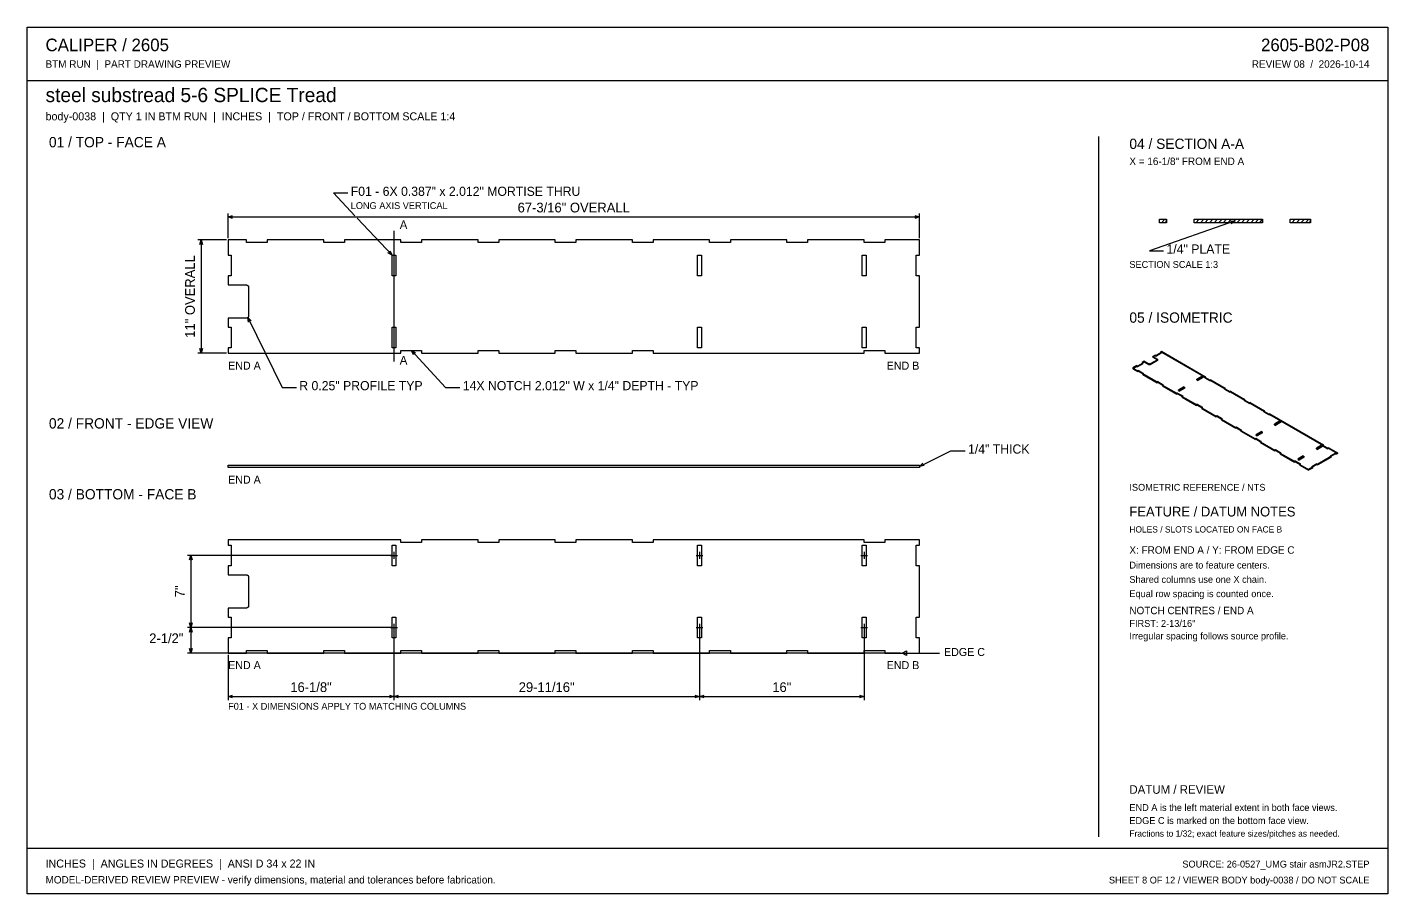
# Model space of a CAD drawing. Header units: inches. Extents: x 2 to 134, y 2 to 86.
import ezdxf
from ezdxf.enums import TextEntityAlignment as Align

# ---------------------------------------------------------------- set-up
doc = ezdxf.new("R2010")
doc.units = ezdxf.units.IN
doc.header["$MEASUREMENT"] = 0

msp = doc.modelspace()

# ---------------------------------------------------------------- linework, layer by layer
at = {"layer": 'ANNOTATION'}
for p, q in [((33.74, 67.79), (31.67, 70)), ((31.67, 70), (33.06, 70)), ((21.41, 65.61), (21.41, 68)), ((21.41, 67.67), (21.85, 67.81)), ((21.41, 67.67), (88.59, 67.67)), ((21.85, 67.53), (21.41, 67.67)), ((37.34, 63.95), (33.97, 67.55)), ((88.15, 67.81), (88.59, 67.67)), ((88.59, 67.67), (88.15, 67.53)), ((88.59, 65.61), (88.59, 68)), ((37.53, 66.33), (37.53, 53.61)), ((119.28, 67.28), (110.94, 64.39)), ((118.81, 67.26), (119.28, 67.28)), ((119.28, 67.28), (118.9, 67)), ((21.24, 65.44), (18.46, 65.44)), ((18.66, 65), (18.8, 65.44)), ((18.8, 65.44), (18.8, 54.44)), ((18.8, 65.44), (18.93, 65)), ((37.34, 63.95), (36.93, 64.18)), ((37.14, 64.37), (37.34, 63.95)), ((110.94, 64.39), (112.33, 64.39)), ((23.33, 57.89), (26.67, 51.11)), ((23.4, 57.43), (23.33, 57.89)), ((23.33, 57.89), (23.65, 57.56)), ((21.24, 54.44), (18.46, 54.44)), ((18.8, 54.44), (18.66, 54.89)), ((18.93, 54.89), (18.8, 54.44)), ((39.22, 54.69), (42.55, 51.11)), ((39.42, 54.27), (39.22, 54.69)), ((39.22, 54.69), (39.62, 54.46)), ((26.67, 51.11), (28.06, 51.11)), ((42.55, 51.11), (43.94, 51.11)), ((88.59, 43.43), (91.65, 44.94)), ((88.59, 43.43), (88.93, 43.75)), ((91.65, 44.94), (93.04, 44.94)), ((89.05, 43.5), (88.59, 43.43)), ((37.36, 34.78), (17.46, 34.78)), ((17.66, 34.33), (17.8, 34.78)), ((17.8, 34.78), (17.8, 27.78)), ((17.8, 34.78), (17.93, 34.33)), ((37.2, 34.78), (37.86, 34.78)), ((37.53, 35.11), (37.53, 34.44)), ((66.89, 34.78), (67.55, 34.78)), ((67.22, 35.11), (67.22, 34.44)), ((82.89, 34.78), (83.55, 34.78)), ((83.22, 35.11), (83.22, 34.44)), ((37.36, 27.78), (17.46, 27.78)), ((37.36, 27.78), (17.46, 27.78)), ((17.8, 27.78), (17.66, 28.22)), ((17.66, 27.33), (17.8, 27.78)), ((17.93, 28.22), (17.8, 27.78)), ((17.8, 27.78), (17.8, 25.28)), ((17.8, 27.78), (17.93, 27.33)), ((37.2, 27.78), (37.86, 27.78)), ((37.53, 28.11), (37.53, 27.44)), ((66.89, 27.78), (67.55, 27.78)), ((67.22, 28.11), (67.22, 27.44)), ((82.89, 27.78), (83.55, 27.78)), ((83.22, 28.11), (83.22, 27.44)), ((37.53, 27.61), (37.53, 20.72)), ((37.53, 27.61), (37.53, 20.72)), ((67.22, 27.61), (67.22, 20.72)), ((67.22, 27.61), (67.22, 20.72)), ((83.22, 27.61), (83.22, 20.72)), ((86.74, 25.28), (17.46, 25.28)), ((17.8, 25.28), (17.66, 25.72)), ((17.93, 25.72), (17.8, 25.28)), ((86.91, 25.28), (87.35, 25.5)), ((86.91, 25.28), (90.54, 25.28)), ((87.35, 25.06), (86.91, 25.28)), ((87.35, 25.5), (87.35, 25.06)), ((21.41, 25.11), (21.41, 20.72)), ((21.41, 21.06), (21.85, 21.19)), ((37.09, 21.19), (37.53, 21.06)), ((37.53, 21.06), (37.98, 21.19)), ((66.77, 21.19), (67.22, 21.06)), ((67.22, 21.06), (67.66, 21.19)), ((82.77, 21.19), (83.22, 21.06)), ((21.41, 21.06), (37.53, 21.06)), ((21.85, 20.92), (21.41, 21.06)), ((37.53, 21.06), (37.09, 20.92)), ((37.53, 21.06), (67.22, 21.06)), ((37.98, 20.92), (37.53, 21.06)), ((67.22, 21.06), (66.77, 20.92)), ((67.22, 21.06), (83.22, 21.06)), ((67.66, 20.92), (67.22, 21.06)), ((83.22, 21.06), (82.77, 20.92))]:
    msp.add_line(p, q, dxfattribs=at)
at = {"layer": 'OUTLINE'}
for p, q in [((1.89, 86.11), (134.11, 86.11)), ((1.89, 1.89), (1.89, 86.11)), ((134.11, 86.11), (134.11, 1.89)), ((1.89, 80.94), (134.11, 80.94)), ((106, 75.5), (106, 7.44)), ((111.94, 67.44), (112.6, 67.44)), ((111.94, 67.11), (111.94, 67.44)), ((112.11, 67.11), (112.44, 67.44)), ((112.56, 67.11), (112.6, 67.44)), ((112.6, 67.44), (112.6, 67.11)), ((115.29, 67.44), (121.94, 67.44)), ((115.29, 67.11), (115.29, 67.44)), ((115.45, 67.11), (115.79, 67.44)), ((115.9, 67.11), (116.23, 67.44)), ((116.34, 67.11), (116.67, 67.44)), ((116.79, 67.11), (117.12, 67.44)), ((117.23, 67.11), (117.56, 67.44)), ((117.67, 67.11), (118.01, 67.44)), ((118.12, 67.11), (118.45, 67.44)), ((118.56, 67.11), (118.9, 67.44)), ((119.01, 67.11), (119.34, 67.44)), ((119.45, 67.11), (119.79, 67.44)), ((119.9, 67.11), (120.23, 67.44)), ((120.34, 67.11), (120.67, 67.44)), ((120.79, 67.11), (121.12, 67.44)), ((121.23, 67.11), (121.56, 67.44)), ((121.67, 67.11), (121.94, 67.44)), ((121.94, 67.44), (121.94, 67.11)), ((124.62, 67.44), (126.61, 67.44)), ((124.62, 67.11), (124.62, 67.44)), ((124.79, 67.11), (125.12, 67.44)), ((125.23, 67.11), (125.56, 67.44)), ((125.67, 67.11), (126.01, 67.44)), ((126.12, 67.11), (126.45, 67.44)), ((126.56, 67.11), (126.61, 67.44)), ((126.61, 67.44), (126.61, 67.11)), ((112.6, 67.11), (111.94, 67.11)), ((121.94, 67.11), (115.29, 67.11)), ((126.61, 67.11), (124.62, 67.11)), ((23.21, 65.44), (21.41, 65.44)), ((21.41, 65.44), (21.41, 63.95)), ((23.21, 65.19), (23.21, 65.44)), ((25.22, 65.19), (23.21, 65.19)), ((30.71, 65.44), (25.22, 65.44)), ((25.22, 65.44), (25.22, 65.19)), ((30.71, 65.19), (30.71, 65.44)), ((32.72, 65.19), (30.71, 65.19)), ((38.21, 65.44), (32.72, 65.44)), ((32.72, 65.44), (32.72, 65.19)), ((38.21, 65.19), (38.21, 65.44)), ((40.22, 65.19), (38.21, 65.19)), ((45.71, 65.44), (40.22, 65.44)), ((40.22, 65.44), (40.22, 65.19)), ((45.71, 65.19), (45.71, 65.44)), ((47.72, 65.19), (45.71, 65.19)), ((53.21, 65.44), (47.72, 65.44)), ((47.72, 65.44), (47.72, 65.19)), ((53.21, 65.19), (53.21, 65.44)), ((55.22, 65.19), (53.21, 65.19)), ((60.71, 65.44), (55.22, 65.44)), ((55.22, 65.44), (55.22, 65.19)), ((60.71, 65.19), (60.71, 65.44)), ((62.72, 65.19), (60.71, 65.19)), ((68.21, 65.44), (62.72, 65.44)), ((62.72, 65.44), (62.72, 65.19)), ((68.21, 65.19), (68.21, 65.44)), ((70.22, 65.19), (68.21, 65.19)), ((75.71, 65.44), (70.22, 65.44)), ((70.22, 65.44), (70.22, 65.19)), ((75.71, 65.19), (75.71, 65.44)), ((77.72, 65.19), (75.71, 65.19)), ((83.21, 65.44), (77.72, 65.44)), ((77.72, 65.44), (77.72, 65.19)), ((83.21, 65.19), (83.21, 65.44)), ((85.22, 65.19), (83.21, 65.19)), ((88.59, 65.44), (85.22, 65.44)), ((85.22, 65.44), (85.22, 65.19)), ((88.59, 63.95), (88.59, 65.44)), ((21.41, 63.95), (21.72, 63.95)), ((21.72, 63.95), (21.72, 61.94)), ((37.34, 61.94), (37.34, 63.95)), ((37.34, 63.95), (37.72, 63.95)), ((37.72, 63.95), (37.72, 61.94)), ((67.03, 61.94), (67.03, 63.95)), ((67.03, 63.95), (67.41, 63.95)), ((67.41, 63.95), (67.41, 61.94)), ((83.03, 61.94), (83.03, 63.95)), ((83.03, 63.95), (83.41, 63.95)), ((83.41, 63.95), (83.41, 61.94)), ((88.28, 61.94), (88.28, 63.95)), ((88.28, 63.95), (88.59, 63.95)), ((21.72, 61.94), (21.41, 61.94)), ((21.41, 61.94), (21.41, 61.07)), ((21.41, 61.07), (23.16, 61.07)), ((23.16, 61.07), (23.16, 61.07)), ((23.16, 61.07), (23.17, 61.07)), ((23.17, 61.07), (23.17, 61.07)), ((23.17, 61.07), (23.18, 61.07)), ((23.18, 61.07), (23.19, 61.07)), ((23.19, 61.07), (23.19, 61.07)), ((23.19, 61.07), (23.2, 61.07)), ((23.2, 61.07), (23.21, 61.06)), ((23.21, 61.06), (23.21, 61.06)), ((23.21, 61.06), (23.22, 61.06)), ((23.22, 61.06), (23.22, 61.06)), ((23.22, 61.06), (23.23, 61.06)), ((23.23, 61.06), (23.23, 61.06)), ((23.23, 61.06), (23.24, 61.05)), ((23.24, 61.05), (23.25, 61.05)), ((23.25, 61.05), (23.25, 61.05)), ((23.25, 61.05), (23.26, 61.05)), ((23.26, 61.05), (23.26, 61.05)), ((23.26, 61.05), (23.27, 61.04)), ((23.27, 61.04), (23.27, 61.04)), ((23.27, 61.04), (23.28, 61.04)), ((23.28, 61.04), (23.28, 61.03)), ((23.28, 61.03), (23.29, 61.03)), ((23.29, 61.03), (23.3, 61.03)), ((23.3, 61.03), (23.3, 61.02)), ((23.3, 61.02), (23.31, 61.02)), ((23.31, 61.02), (23.31, 61.02)), ((23.31, 61.02), (23.31, 61.01)), ((23.31, 61.01), (23.32, 61.01)), ((23.32, 61.01), (23.32, 61)), ((23.32, 61), (23.33, 61)), ((23.33, 61), (23.33, 61)), ((23.33, 61), (23.34, 60.99)), ((23.34, 60.99), (23.34, 60.99)), ((23.34, 60.99), (23.35, 60.98)), ((23.35, 60.98), (23.35, 60.98)), ((23.35, 60.98), (23.35, 60.97)), ((23.35, 60.97), (23.36, 60.97)), ((23.36, 60.97), (23.36, 60.96)), ((23.36, 60.96), (23.36, 60.96)), ((23.36, 60.96), (23.37, 60.95)), ((23.37, 60.95), (23.37, 60.95)), ((23.37, 60.95), (23.37, 60.94)), ((23.37, 60.94), (23.38, 60.94)), ((23.38, 60.94), (23.38, 60.93)), ((23.38, 60.93), (23.38, 60.93)), ((23.38, 60.93), (23.38, 60.92)), ((23.38, 60.92), (23.39, 60.92)), ((23.39, 60.92), (23.39, 60.91)), ((23.39, 60.91), (23.39, 60.9)), ((23.39, 60.9), (23.39, 60.9)), ((23.39, 60.9), (23.4, 60.89)), ((23.4, 60.89), (23.4, 60.89)), ((23.4, 60.89), (23.4, 60.88)), ((23.4, 60.88), (23.4, 60.87)), ((23.4, 60.87), (23.4, 60.87)), ((23.4, 60.87), (23.4, 60.86)), ((23.4, 60.86), (23.4, 60.86)), ((23.4, 60.86), (23.4, 60.85)), ((23.4, 60.85), (23.41, 60.84)), ((23.41, 60.84), (23.41, 60.84)), ((23.41, 60.84), (23.41, 60.83)), ((23.41, 60.83), (23.41, 60.83)), ((23.41, 60.83), (23.41, 60.82)), ((37.72, 61.94), (37.34, 61.94)), ((67.41, 61.94), (67.03, 61.94)), ((83.41, 61.94), (83.03, 61.94)), ((88.59, 61.94), (88.28, 61.94)), ((88.59, 56.95), (88.59, 61.94)), ((23.41, 60.82), (23.41, 58.07)), ((23.16, 57.82), (21.41, 57.82)), ((21.41, 57.82), (21.41, 56.95)), ((21.41, 56.95), (21.72, 56.95)), ((21.72, 56.95), (21.72, 54.94)), ((23.17, 57.82), (23.16, 57.82)), ((23.16, 57.82), (23.16, 57.82)), ((23.18, 57.82), (23.17, 57.82)), ((23.17, 57.82), (23.17, 57.82)), ((23.19, 57.82), (23.18, 57.82)), ((23.2, 57.82), (23.19, 57.82)), ((23.19, 57.82), (23.19, 57.82)), ((23.21, 57.82), (23.2, 57.82)), ((23.22, 57.83), (23.21, 57.83)), ((23.21, 57.83), (23.21, 57.82)), ((23.23, 57.83), (23.22, 57.83)), ((23.22, 57.83), (23.22, 57.83)), ((23.24, 57.83), (23.23, 57.83)), ((23.23, 57.83), (23.23, 57.83)), ((23.25, 57.84), (23.24, 57.83)), ((23.26, 57.84), (23.25, 57.84)), ((23.25, 57.84), (23.25, 57.84)), ((23.27, 57.85), (23.26, 57.84)), ((23.26, 57.84), (23.26, 57.84)), ((23.28, 57.85), (23.27, 57.85)), ((23.27, 57.85), (23.27, 57.85)), ((23.29, 57.86), (23.28, 57.86)), ((23.28, 57.86), (23.28, 57.85)), ((23.3, 57.86), (23.29, 57.86)), ((23.31, 57.87), (23.3, 57.87)), ((23.3, 57.87), (23.3, 57.86)), ((23.32, 57.88), (23.31, 57.88)), ((23.31, 57.88), (23.31, 57.87)), ((23.31, 57.87), (23.31, 57.87)), ((23.33, 57.89), (23.32, 57.88)), ((23.32, 57.88), (23.32, 57.88)), ((23.34, 57.9), (23.33, 57.89)), ((23.33, 57.89), (23.33, 57.89)), ((23.35, 57.91), (23.34, 57.9)), ((23.34, 57.9), (23.34, 57.9)), ((23.36, 57.92), (23.35, 57.92)), ((23.35, 57.92), (23.35, 57.91)), ((23.35, 57.91), (23.35, 57.91)), ((23.37, 57.94), (23.36, 57.93)), ((23.36, 57.93), (23.36, 57.93)), ((23.36, 57.93), (23.36, 57.92)), ((23.38, 57.95), (23.37, 57.95)), ((23.37, 57.95), (23.37, 57.94)), ((23.37, 57.94), (23.37, 57.94)), ((23.39, 57.97), (23.38, 57.97)), ((23.38, 57.97), (23.38, 57.96)), ((23.38, 57.96), (23.38, 57.96)), ((23.38, 57.96), (23.38, 57.95)), ((23.4, 58), (23.39, 57.99)), ((23.39, 57.99), (23.39, 57.99)), ((23.39, 57.99), (23.39, 57.98)), ((23.39, 57.98), (23.39, 57.97)), ((23.41, 58.04), (23.4, 58.04)), ((23.4, 58.04), (23.4, 58.03)), ((23.4, 58.03), (23.4, 58.03)), ((23.4, 58.03), (23.4, 58.02)), ((23.4, 58.02), (23.4, 58.01)), ((23.4, 58.01), (23.4, 58.01)), ((23.4, 58.01), (23.4, 58)), ((23.4, 58), (23.4, 58)), ((23.41, 58.07), (23.41, 58.06)), ((23.41, 58.06), (23.41, 58.06)), ((23.41, 58.06), (23.41, 58.05)), ((23.41, 58.05), (23.41, 58.04)), ((37.34, 54.94), (37.34, 56.95)), ((37.34, 56.95), (37.72, 56.95)), ((37.72, 56.95), (37.72, 54.94)), ((67.03, 54.94), (67.03, 56.95)), ((67.03, 56.95), (67.41, 56.95)), ((67.41, 56.95), (67.41, 54.94)), ((83.03, 54.94), (83.03, 56.95)), ((83.03, 56.95), (83.41, 56.95)), ((83.41, 56.95), (83.41, 54.94)), ((88.28, 54.94), (88.28, 56.95)), ((88.28, 56.95), (88.59, 56.95)), ((21.72, 54.94), (21.41, 54.94)), ((21.41, 54.94), (21.41, 54.44)), ((21.41, 54.44), (38.21, 54.44)), ((37.72, 54.94), (37.34, 54.94)), ((38.21, 54.44), (38.21, 54.69)), ((38.21, 54.69), (40.22, 54.69)), ((40.22, 54.69), (40.22, 54.44)), ((40.22, 54.44), (45.71, 54.44)), ((45.71, 54.44), (45.71, 54.69)), ((45.71, 54.69), (47.72, 54.69)), ((47.72, 54.69), (47.72, 54.44)), ((47.72, 54.44), (53.21, 54.44)), ((53.21, 54.44), (53.21, 54.69)), ((53.21, 54.69), (55.22, 54.69)), ((55.22, 54.69), (55.22, 54.44)), ((55.22, 54.44), (60.71, 54.44)), ((60.71, 54.44), (60.71, 54.69)), ((60.71, 54.69), (62.72, 54.69)), ((62.72, 54.69), (62.72, 54.44)), ((62.72, 54.44), (83.21, 54.44)), ((67.41, 54.94), (67.03, 54.94)), ((83.41, 54.94), (83.03, 54.94)), ((83.21, 54.44), (83.21, 54.69)), ((83.21, 54.69), (85.22, 54.69)), ((85.22, 54.69), (85.22, 54.44)), ((85.22, 54.44), (88.59, 54.44)), ((88.59, 54.94), (88.28, 54.94)), ((88.59, 54.44), (88.59, 54.94)), ((111.49, 54.24), (111.27, 54.12)), ((111.49, 54.24), (111.58, 54.2)), ((111.49, 54.24), (111.49, 54.17)), ((112.09, 54.49), (111.58, 54.2)), ((112.09, 54.42), (111.58, 54.12)), ((112.13, 54.61), (112.01, 54.54)), ((112.13, 54.54), (112.01, 54.47)), ((112.01, 54.54), (112.01, 54.47)), ((112.01, 54.54), (112.09, 54.49)), ((112.01, 54.47), (112.09, 54.42)), ((112.09, 54.42), (112.09, 54.49)), ((112.13, 54.61), (112.13, 54.54)), ((112.13, 54.61), (116.41, 52.14)), ((112.13, 54.54), (116.41, 52.07)), ((109.71, 53.22), (109.33, 53)), ((109.71, 53.14), (109.33, 52.92)), ((109.33, 53), (109.33, 52.92)), ((109.33, 53), (109.79, 52.73)), ((109.33, 52.92), (109.79, 52.66)), ((109.71, 53.22), (109.79, 53.17)), ((109.71, 53.22), (109.71, 53.14)), ((109.71, 53.14), (109.79, 53.1)), ((110.31, 53.46), (109.79, 53.17)), ((110.31, 53.39), (109.79, 53.1)), ((109.79, 53.1), (109.79, 53.17)), ((110.45, 53.64), (110.23, 53.51)), ((110.45, 53.57), (110.23, 53.44)), ((110.23, 53.51), (110.23, 53.44)), ((110.23, 53.51), (110.31, 53.46)), ((110.23, 53.44), (110.31, 53.39)), ((110.31, 53.39), (110.31, 53.46)), ((110.45, 53.57), (110.45, 53.64)), ((110.89, 53.38), (110.45, 53.64)), ((110.89, 53.31), (110.45, 53.57)), ((110.9, 53.38), (110.89, 53.38)), ((110.89, 53.38), (110.89, 53.38)), ((110.89, 53.38), (110.89, 53.38)), ((110.89, 53.31), (110.89, 53.38)), ((110.9, 53.31), (110.89, 53.31)), ((110.89, 53.31), (110.89, 53.31)), ((110.89, 53.31), (110.89, 53.31)), ((110.91, 53.38), (110.9, 53.38)), ((110.9, 53.38), (110.9, 53.38)), ((110.9, 53.38), (110.9, 53.38)), ((110.9, 53.38), (110.9, 53.38)), ((110.9, 53.38), (110.9, 53.38)), ((110.9, 53.3), (110.9, 53.31)), ((110.91, 53.3), (110.9, 53.3)), ((110.9, 53.3), (110.9, 53.3)), ((110.9, 53.3), (110.9, 53.3)), ((110.9, 53.3), (110.9, 53.3)), ((110.91, 53.37), (110.91, 53.38)), ((110.92, 53.37), (110.91, 53.37)), ((110.91, 53.37), (110.91, 53.37)), ((110.91, 53.37), (110.91, 53.37)), ((110.91, 53.37), (110.91, 53.37)), ((110.91, 53.37), (110.91, 53.37)), ((110.92, 53.3), (110.91, 53.3)), ((110.91, 53.3), (110.91, 53.3)), ((110.91, 53.3), (110.91, 53.3)), ((110.91, 53.3), (110.91, 53.3)), ((110.91, 53.3), (110.91, 53.3)), ((110.91, 53.3), (110.91, 53.3)), ((110.93, 53.37), (110.92, 53.37)), ((110.92, 53.37), (110.92, 53.37)), ((110.92, 53.37), (110.92, 53.37)), ((110.92, 53.37), (110.92, 53.37)), ((110.92, 53.37), (110.92, 53.37)), ((110.93, 53.3), (110.92, 53.3)), ((110.92, 53.3), (110.92, 53.3)), ((110.92, 53.3), (110.92, 53.3)), ((110.92, 53.3), (110.92, 53.3)), ((110.92, 53.3), (110.92, 53.3)), ((110.94, 53.37), (110.93, 53.37)), ((110.93, 53.37), (110.93, 53.37)), ((110.93, 53.37), (110.93, 53.37)), ((110.93, 53.37), (110.93, 53.37)), ((110.93, 53.29), (110.93, 53.3)), ((110.93, 53.3), (110.93, 53.3)), ((110.94, 53.29), (110.93, 53.29)), ((110.93, 53.29), (110.93, 53.29)), ((110.95, 53.37), (110.94, 53.37)), ((110.94, 53.37), (110.94, 53.37)), ((110.94, 53.37), (110.94, 53.37)), ((110.94, 53.37), (110.94, 53.37)), ((110.94, 53.37), (110.94, 53.37)), ((110.95, 53.29), (110.94, 53.29)), ((110.94, 53.29), (110.94, 53.29)), ((110.94, 53.29), (110.94, 53.29)), ((110.94, 53.29), (110.94, 53.29)), ((110.94, 53.29), (110.94, 53.29)), ((110.96, 53.37), (110.95, 53.37)), ((110.95, 53.37), (110.95, 53.37)), ((110.95, 53.37), (110.95, 53.37)), ((110.95, 53.37), (110.95, 53.37)), ((110.95, 53.37), (110.95, 53.37)), ((110.96, 53.29), (110.95, 53.29)), ((110.95, 53.29), (110.95, 53.29)), ((110.95, 53.29), (110.95, 53.29)), ((110.95, 53.29), (110.95, 53.29)), ((110.95, 53.29), (110.95, 53.29)), ((110.97, 53.37), (110.96, 53.37)), ((110.96, 53.37), (110.96, 53.37)), ((110.96, 53.37), (110.96, 53.37)), ((110.96, 53.37), (110.96, 53.37)), ((110.97, 53.29), (110.96, 53.29)), ((110.96, 53.29), (110.96, 53.29)), ((110.96, 53.29), (110.96, 53.29)), ((110.96, 53.29), (110.96, 53.29)), ((110.98, 53.37), (110.97, 53.37)), ((110.97, 53.37), (110.97, 53.37)), ((110.97, 53.37), (110.97, 53.37)), ((110.97, 53.37), (110.97, 53.37)), ((110.97, 53.37), (110.97, 53.37)), ((110.98, 53.29), (110.97, 53.29)), ((110.97, 53.29), (110.97, 53.29)), ((110.97, 53.29), (110.97, 53.29)), ((110.97, 53.29), (110.97, 53.29)), ((110.97, 53.29), (110.97, 53.29)), ((110.99, 53.37), (110.98, 53.37)), ((110.98, 53.37), (110.98, 53.37)), ((110.98, 53.37), (110.98, 53.37)), ((110.98, 53.37), (110.98, 53.37)), ((110.99, 53.3), (110.98, 53.3)), ((110.98, 53.3), (110.98, 53.3)), ((110.98, 53.3), (110.98, 53.29)), ((110.98, 53.29), (110.98, 53.29)), ((111, 53.37), (110.99, 53.37)), ((110.99, 53.37), (110.99, 53.37)), ((110.99, 53.37), (110.99, 53.37)), ((110.99, 53.37), (110.99, 53.37)), ((110.99, 53.37), (110.99, 53.37)), ((111, 53.3), (110.99, 53.3)), ((110.99, 53.3), (110.99, 53.3)), ((110.99, 53.3), (110.99, 53.3)), ((110.99, 53.3), (110.99, 53.3)), ((110.99, 53.3), (110.99, 53.3)), ((111.01, 53.38), (111, 53.38)), ((111, 53.38), (111, 53.37)), ((111, 53.37), (111, 53.37)), ((111, 53.37), (111, 53.37)), ((111, 53.37), (111, 53.37)), ((111, 53.37), (111, 53.37)), ((111.01, 53.3), (111, 53.3)), ((111, 53.3), (111, 53.3)), ((111, 53.3), (111, 53.3)), ((111, 53.3), (111, 53.3)), ((111, 53.3), (111, 53.3)), ((111, 53.3), (111, 53.3)), ((111.02, 53.38), (111.01, 53.38)), ((111.01, 53.38), (111.01, 53.38)), ((111.01, 53.38), (111.01, 53.38)), ((111.01, 53.38), (111.01, 53.38)), ((111.01, 53.38), (111.01, 53.38)), ((111.02, 53.31), (111.01, 53.31)), ((111.01, 53.31), (111.01, 53.3)), ((111.01, 53.3), (111.01, 53.3)), ((111.01, 53.3), (111.01, 53.3)), ((111.01, 53.3), (111.01, 53.3)), ((111.72, 53.79), (111.02, 53.38)), ((111.72, 53.71), (111.02, 53.31)), ((111.02, 53.31), (111.02, 53.38)), ((111.02, 53.38), (111.02, 53.38)), ((111.02, 53.38), (111.02, 53.38)), ((111.02, 53.31), (111.02, 53.31)), ((111.02, 53.31), (111.02, 53.31)), ((111.49, 54.17), (111.27, 54.04)), ((111.27, 54.04), (111.27, 54.12)), ((111.27, 54.12), (111.72, 53.86)), ((111.27, 54.04), (111.72, 53.79)), ((111.49, 54.17), (111.58, 54.12)), ((111.58, 54.12), (111.58, 54.2)), ((111.72, 53.79), (111.72, 53.86)), ((111.72, 53.86), (111.72, 53.86)), ((111.72, 53.86), (111.72, 53.86)), ((111.72, 53.86), (111.72, 53.86)), ((111.72, 53.86), (111.72, 53.86)), ((111.72, 53.86), (111.73, 53.85)), ((111.72, 53.79), (111.72, 53.78)), ((111.72, 53.71), (111.72, 53.79)), ((111.73, 53.79), (111.72, 53.79)), ((111.72, 53.79), (111.72, 53.79)), ((111.72, 53.79), (111.72, 53.79)), ((111.72, 53.79), (111.72, 53.79)), ((111.72, 53.79), (111.72, 53.79)), ((111.72, 53.78), (111.72, 53.78)), ((111.72, 53.78), (111.72, 53.78)), ((111.72, 53.78), (111.72, 53.78)), ((111.72, 53.78), (111.73, 53.78)), ((111.73, 53.72), (111.72, 53.72)), ((111.72, 53.72), (111.72, 53.71)), ((111.72, 53.71), (111.72, 53.71)), ((111.72, 53.71), (111.72, 53.71)), ((111.72, 53.71), (111.72, 53.71)), ((111.73, 53.85), (111.73, 53.85)), ((111.73, 53.85), (111.73, 53.85)), ((111.73, 53.85), (111.73, 53.85)), ((111.73, 53.85), (111.73, 53.85)), ((111.73, 53.85), (111.73, 53.85)), ((111.73, 53.85), (111.73, 53.85)), ((111.73, 53.85), (111.73, 53.85)), ((111.73, 53.85), (111.73, 53.85)), ((111.73, 53.85), (111.74, 53.84)), ((111.74, 53.8), (111.73, 53.8)), ((111.73, 53.8), (111.73, 53.8)), ((111.73, 53.8), (111.73, 53.8)), ((111.73, 53.8), (111.73, 53.8)), ((111.73, 53.8), (111.73, 53.79)), ((111.73, 53.79), (111.73, 53.79)), ((111.73, 53.79), (111.73, 53.79)), ((111.73, 53.79), (111.73, 53.79)), ((111.73, 53.79), (111.73, 53.79)), ((111.73, 53.78), (111.73, 53.78)), ((111.73, 53.78), (111.73, 53.78)), ((111.73, 53.78), (111.73, 53.78)), ((111.73, 53.78), (111.73, 53.78)), ((111.73, 53.78), (111.73, 53.78)), ((111.73, 53.78), (111.73, 53.77)), ((111.73, 53.77), (111.73, 53.77)), ((111.73, 53.77), (111.73, 53.77)), ((111.73, 53.77), (111.74, 53.77)), ((111.74, 53.73), (111.73, 53.73)), ((111.73, 53.73), (111.73, 53.72)), ((111.73, 53.72), (111.73, 53.72)), ((111.73, 53.72), (111.73, 53.72)), ((111.73, 53.72), (111.73, 53.72)), ((111.73, 53.72), (111.73, 53.72)), ((111.73, 53.72), (111.73, 53.72)), ((111.73, 53.72), (111.73, 53.72)), ((111.73, 53.72), (111.73, 53.72)), ((111.74, 53.84), (111.74, 53.84)), ((111.74, 53.84), (111.74, 53.84)), ((111.74, 53.84), (111.74, 53.84)), ((111.74, 53.84), (111.74, 53.84)), ((111.74, 53.84), (111.74, 53.84)), ((111.74, 53.84), (111.74, 53.84)), ((111.74, 53.84), (111.74, 53.84)), ((111.74, 53.84), (111.74, 53.83)), ((111.74, 53.83), (111.74, 53.83)), ((111.74, 53.83), (111.74, 53.83)), ((111.74, 53.83), (111.74, 53.83)), ((111.74, 53.83), (111.74, 53.83)), ((111.74, 53.83), (111.74, 53.83)), ((111.74, 53.83), (111.74, 53.83)), ((111.74, 53.83), (111.74, 53.83)), ((111.74, 53.83), (111.74, 53.82)), ((111.74, 53.82), (111.74, 53.82)), ((111.74, 53.82), (111.74, 53.82)), ((111.74, 53.82), (111.74, 53.82)), ((111.74, 53.82), (111.74, 53.82)), ((111.74, 53.82), (111.74, 53.82)), ((111.74, 53.82), (111.74, 53.82)), ((111.74, 53.82), (111.74, 53.82)), ((111.74, 53.82), (111.74, 53.81)), ((111.74, 53.81), (111.74, 53.81)), ((111.74, 53.81), (111.74, 53.81)), ((111.74, 53.81), (111.74, 53.81)), ((111.74, 53.81), (111.74, 53.81)), ((111.74, 53.81), (111.74, 53.81)), ((111.74, 53.81), (111.74, 53.81)), ((111.74, 53.81), (111.74, 53.81)), ((111.74, 53.81), (111.74, 53.8)), ((111.74, 53.8), (111.74, 53.8)), ((111.74, 53.8), (111.74, 53.8)), ((111.74, 53.8), (111.74, 53.8)), ((111.74, 53.8), (111.74, 53.8)), ((111.74, 53.77), (111.74, 53.77)), ((111.74, 53.77), (111.74, 53.77)), ((111.74, 53.77), (111.74, 53.77)), ((111.74, 53.77), (111.74, 53.77)), ((111.74, 53.77), (111.74, 53.77)), ((111.74, 53.77), (111.74, 53.76)), ((111.74, 53.76), (111.74, 53.76)), ((111.74, 53.76), (111.74, 53.76)), ((111.74, 53.76), (111.74, 53.76)), ((111.74, 53.76), (111.74, 53.76)), ((111.74, 53.76), (111.74, 53.76)), ((111.74, 53.76), (111.74, 53.76)), ((111.74, 53.76), (111.74, 53.76)), ((111.74, 53.76), (111.74, 53.75)), ((111.74, 53.75), (111.74, 53.75)), ((111.74, 53.75), (111.74, 53.75)), ((111.74, 53.75), (111.74, 53.75)), ((111.74, 53.75), (111.74, 53.75)), ((111.74, 53.75), (111.74, 53.75)), ((111.74, 53.75), (111.74, 53.75)), ((111.74, 53.75), (111.74, 53.74)), ((111.74, 53.74), (111.74, 53.74)), ((111.74, 53.74), (111.74, 53.74)), ((111.74, 53.74), (111.74, 53.74)), ((111.74, 53.74), (111.74, 53.74)), ((111.74, 53.74), (111.74, 53.74)), ((111.74, 53.74), (111.74, 53.74)), ((111.74, 53.74), (111.74, 53.74)), ((111.74, 53.74), (111.74, 53.73)), ((111.74, 53.73), (111.74, 53.73)), ((111.74, 53.73), (111.74, 53.73)), ((111.74, 53.73), (111.74, 53.73)), ((111.74, 53.73), (111.74, 53.73)), ((111.74, 53.73), (111.74, 53.73)), ((111.74, 53.73), (111.74, 53.73)), ((111.74, 53.73), (111.74, 53.73)), ((109.86, 52.77), (109.79, 52.73)), ((109.79, 52.66), (109.79, 52.73)), ((109.86, 52.69), (109.79, 52.66)), ((109.86, 52.69), (109.86, 52.77)), ((109.86, 52.77), (110.37, 52.47)), ((109.86, 52.69), (110.37, 52.4)), ((110.37, 52.47), (110.3, 52.44)), ((110.3, 52.36), (110.3, 52.44)), ((110.3, 52.44), (111.7, 51.63)), ((110.37, 52.4), (110.3, 52.36)), ((110.3, 52.36), (111.7, 51.56)), ((110.37, 52.4), (110.37, 52.47)), ((111.76, 51.67), (111.7, 51.63)), ((111.7, 51.56), (111.7, 51.63)), ((111.76, 51.59), (111.7, 51.56)), ((111.76, 51.59), (111.76, 51.67)), ((111.76, 51.67), (112.28, 51.37)), ((111.76, 51.59), (112.28, 51.3)), ((116.06, 52.2), (115.55, 51.9)), ((116.06, 52.13), (115.55, 51.83)), ((115.55, 51.9), (115.64, 51.85)), ((115.55, 51.83), (115.55, 51.9)), ((115.55, 51.83), (115.64, 51.77)), ((116.16, 52.14), (115.64, 51.85)), ((116.16, 52.07), (115.64, 51.77)), ((115.64, 51.77), (115.64, 51.85)), ((116.06, 52.2), (116.16, 52.14)), ((116.06, 52.13), (116.06, 52.2)), ((116.06, 52.13), (116.16, 52.07)), ((116.16, 52.07), (116.16, 52.14)), ((116.41, 52.14), (116.34, 52.11)), ((116.34, 52.11), (116.85, 51.81)), ((116.34, 52.03), (116.34, 52.11)), ((116.41, 52.07), (116.34, 52.03)), ((116.34, 52.03), (116.85, 51.74)), ((116.41, 52.07), (116.41, 52.14)), ((116.92, 51.85), (116.85, 51.81)), ((116.85, 51.74), (116.85, 51.81)), ((116.92, 51.77), (116.85, 51.74)), ((116.92, 51.85), (118.31, 51.04)), ((116.92, 51.77), (116.92, 51.85)), ((116.92, 51.77), (118.31, 50.97)), ((112.28, 51.37), (112.21, 51.33)), ((112.21, 51.26), (112.21, 51.33)), ((112.21, 51.33), (113.61, 50.53)), ((112.28, 51.3), (112.21, 51.26)), ((112.21, 51.26), (113.61, 50.45)), ((112.28, 51.3), (112.28, 51.37)), ((113.67, 50.56), (113.61, 50.53)), ((113.61, 50.45), (113.61, 50.53)), ((113.67, 50.49), (113.61, 50.45)), ((113.67, 50.49), (113.67, 50.56)), ((113.67, 50.56), (114.18, 50.27)), ((113.67, 50.49), (114.18, 50.2)), ((114.28, 51.17), (113.77, 50.88)), ((114.28, 51.1), (113.77, 50.8)), ((113.77, 50.8), (113.77, 50.88)), ((113.77, 50.88), (113.86, 50.82)), ((113.77, 50.8), (113.86, 50.75)), ((114.38, 51.11), (113.86, 50.82)), ((114.38, 51.04), (113.86, 50.75)), ((113.86, 50.75), (113.86, 50.82)), ((114.18, 50.27), (114.12, 50.23)), ((114.18, 50.2), (114.18, 50.27)), ((114.28, 51.1), (114.28, 51.17)), ((114.28, 51.17), (114.38, 51.11)), ((114.28, 51.1), (114.38, 51.04)), ((114.38, 51.04), (114.38, 51.11)), ((118.31, 51.04), (118.25, 51.01)), ((118.25, 51.01), (118.76, 50.71)), ((118.25, 50.93), (118.25, 51.01)), ((118.31, 50.97), (118.25, 50.93)), ((118.25, 50.93), (118.76, 50.64)), ((118.31, 50.97), (118.31, 51.04)), ((118.83, 50.75), (118.76, 50.71)), ((118.76, 50.64), (118.76, 50.71)), ((118.83, 50.67), (118.76, 50.64)), ((118.83, 50.67), (118.83, 50.75)), ((118.83, 50.75), (120.22, 49.94)), ((118.83, 50.67), (120.22, 49.87)), ((114.12, 50.16), (114.12, 50.23)), ((114.12, 50.23), (115.52, 49.43)), ((114.18, 50.2), (114.12, 50.16)), ((114.12, 50.16), (115.52, 49.35)), ((115.58, 49.46), (115.52, 49.43)), ((115.52, 49.35), (115.52, 49.43)), ((115.58, 49.39), (115.52, 49.35)), ((115.58, 49.39), (115.58, 49.46)), ((115.58, 49.46), (116.09, 49.17)), ((115.58, 49.39), (116.09, 49.09)), ((116.09, 49.17), (116.03, 49.13)), ((116.03, 49.13), (117.42, 48.32)), ((116.03, 49.06), (116.03, 49.13)), ((116.09, 49.09), (116.03, 49.06)), ((116.03, 49.06), (117.42, 48.25)), ((116.09, 49.09), (116.09, 49.17)), ((120.22, 49.94), (120.16, 49.9)), ((120.16, 49.9), (120.67, 49.61)), ((120.16, 49.83), (120.16, 49.9)), ((120.22, 49.87), (120.16, 49.83)), ((120.16, 49.83), (120.67, 49.53)), ((120.22, 49.87), (120.22, 49.94)), ((120.73, 49.64), (120.67, 49.61)), ((120.67, 49.53), (120.67, 49.61)), ((120.73, 49.57), (120.67, 49.53)), ((120.73, 49.57), (120.73, 49.64)), ((120.73, 49.64), (122.13, 48.84)), ((120.73, 49.57), (122.13, 48.77)), ((117.49, 48.36), (117.42, 48.32)), ((117.42, 48.25), (117.42, 48.32)), ((117.49, 48.29), (117.42, 48.25)), ((117.49, 48.29), (117.49, 48.36)), ((117.49, 48.36), (118, 48.07)), ((117.49, 48.29), (118, 47.99)), ((118, 48.07), (117.94, 48.03)), ((117.94, 48.03), (119.33, 47.22)), ((117.94, 47.96), (117.94, 48.03)), ((118, 47.99), (117.94, 47.96)), ((117.94, 47.96), (119.33, 47.15)), ((118, 47.99), (118, 48.07)), ((122.13, 48.84), (122.07, 48.8)), ((122.07, 48.8), (122.58, 48.51)), ((122.07, 48.73), (122.07, 48.8)), ((122.13, 48.77), (122.07, 48.73)), ((122.07, 48.73), (122.58, 48.43)), ((122.13, 48.77), (122.13, 48.84)), ((122.64, 48.54), (122.58, 48.51)), ((122.58, 48.43), (122.58, 48.51)), ((122.64, 48.47), (122.58, 48.43)), ((122.64, 48.54), (127.85, 45.53)), ((122.64, 48.47), (122.64, 48.54)), ((122.64, 48.47), (127.85, 45.46)), ((123.61, 47.84), (123.1, 47.54)), ((123.61, 47.77), (123.1, 47.47)), ((123.71, 47.78), (123.2, 47.49)), ((123.71, 47.71), (123.2, 47.41)), ((123.61, 47.84), (123.71, 47.78)), ((123.61, 47.77), (123.61, 47.84)), ((123.61, 47.77), (123.71, 47.71)), ((123.71, 47.71), (123.71, 47.78)), ((119.4, 47.26), (119.33, 47.22)), ((119.33, 47.15), (119.33, 47.22)), ((119.4, 47.19), (119.33, 47.15)), ((119.4, 47.19), (119.4, 47.26)), ((119.4, 47.26), (119.91, 46.96)), ((119.4, 47.19), (119.91, 46.89)), ((119.91, 46.96), (119.84, 46.93)), ((119.84, 46.93), (121.24, 46.12)), ((119.84, 46.85), (119.84, 46.93)), ((119.91, 46.89), (119.84, 46.85)), ((119.84, 46.85), (121.24, 46.05)), ((119.91, 46.89), (119.91, 46.96)), ((121.83, 46.81), (121.32, 46.52)), ((121.83, 46.74), (121.32, 46.44)), ((121.32, 46.52), (121.42, 46.46)), ((121.32, 46.44), (121.32, 46.52)), ((121.32, 46.44), (121.42, 46.39)), ((121.93, 46.75), (121.42, 46.46)), ((121.93, 46.68), (121.42, 46.39)), ((121.42, 46.39), (121.42, 46.46)), ((121.83, 46.81), (121.93, 46.75)), ((121.83, 46.74), (121.83, 46.81)), ((121.83, 46.74), (121.93, 46.68)), ((121.93, 46.68), (121.93, 46.75)), ((123.1, 47.47), (123.1, 47.54)), ((123.1, 47.54), (123.2, 47.49)), ((123.1, 47.47), (123.2, 47.41)), ((123.2, 47.41), (123.2, 47.49)), ((121.3, 46.16), (121.24, 46.12)), ((121.24, 46.05), (121.24, 46.12)), ((121.3, 46.09), (121.24, 46.05)), ((121.3, 46.09), (121.3, 46.16)), ((121.3, 46.16), (121.82, 45.86)), ((121.3, 46.09), (121.82, 45.79)), ((121.82, 45.86), (121.75, 45.83)), ((121.75, 45.75), (121.75, 45.83)), ((121.75, 45.83), (123.15, 45.02)), ((121.82, 45.79), (121.75, 45.75)), ((121.75, 45.75), (123.15, 44.95)), ((121.82, 45.79), (121.82, 45.86)), ((123.21, 45.06), (123.15, 45.02)), ((123.15, 44.95), (123.15, 45.02)), ((123.21, 44.98), (123.15, 44.95)), ((123.21, 45.06), (123.72, 44.76)), ((123.21, 44.98), (123.21, 45.06)), ((123.21, 44.98), (123.72, 44.69)), ((127.68, 45.49), (127.17, 45.19)), ((127.68, 45.42), (127.17, 45.12)), ((127.17, 45.12), (127.17, 45.19)), ((127.17, 45.19), (127.27, 45.14)), ((127.17, 45.12), (127.27, 45.06)), ((127.78, 45.43), (127.27, 45.14)), ((127.78, 45.36), (127.27, 45.06)), ((127.27, 45.06), (127.27, 45.14)), ((127.68, 45.42), (127.68, 45.49)), ((127.68, 45.49), (127.78, 45.43)), ((127.68, 45.42), (127.78, 45.36)), ((127.78, 45.36), (127.78, 45.43)), ((127.85, 45.53), (127.79, 45.5)), ((127.79, 45.42), (127.79, 45.5)), ((127.79, 45.5), (128.3, 45.2)), ((127.85, 45.46), (127.79, 45.42)), ((127.79, 45.42), (128.3, 45.13)), ((127.85, 45.46), (127.85, 45.53)), ((128.37, 45.24), (128.3, 45.2)), ((128.3, 45.13), (128.3, 45.2)), ((128.37, 45.17), (128.3, 45.13)), ((128.37, 45.17), (128.37, 45.24)), ((128.37, 45.24), (129.22, 44.74)), ((128.37, 45.17), (129.22, 44.67)), ((123.72, 44.76), (123.66, 44.72)), ((123.66, 44.72), (125.06, 43.92)), ((123.66, 44.65), (123.66, 44.72)), ((123.72, 44.69), (123.66, 44.65)), ((123.66, 44.65), (125.06, 43.85)), ((123.72, 44.69), (123.72, 44.76)), ((125.12, 43.96), (125.06, 43.92)), ((125.06, 43.85), (125.06, 43.92)), ((125.12, 43.88), (125.06, 43.85)), ((125.12, 43.88), (125.12, 43.96)), ((125.12, 43.96), (125.63, 43.66)), ((125.12, 43.88), (125.63, 43.59)), ((125.9, 44.46), (125.39, 44.17)), ((125.9, 44.39), (125.39, 44.09)), ((125.39, 44.17), (125.49, 44.11)), ((125.39, 44.09), (125.39, 44.17)), ((125.39, 44.09), (125.49, 44.04)), ((126, 44.4), (125.49, 44.11)), ((126, 44.33), (125.49, 44.04)), ((125.49, 44.04), (125.49, 44.11)), ((125.63, 43.66), (125.57, 43.62)), ((125.63, 43.59), (125.63, 43.66)), ((125.9, 44.46), (126, 44.4)), ((125.9, 44.39), (125.9, 44.46)), ((125.9, 44.39), (126, 44.33)), ((126, 44.33), (126, 44.4)), ((127.23, 43.69), (126.72, 43.39)), ((127.23, 43.62), (127.23, 43.69)), ((127.23, 43.69), (127.32, 43.64)), ((128.58, 44.38), (127.32, 43.64)), ((128.58, 44.3), (127.32, 43.57)), ((127.32, 43.64), (127.32, 43.57)), ((129.02, 44.72), (128.5, 44.42)), ((129.02, 44.64), (128.5, 44.35)), ((128.5, 44.42), (128.58, 44.38)), ((128.5, 44.35), (128.5, 44.42)), ((128.5, 44.35), (128.58, 44.3)), ((128.58, 44.38), (128.58, 44.3)), ((129.02, 44.72), (129.1, 44.67)), ((129.02, 44.64), (129.02, 44.72)), ((129.02, 44.64), (129.1, 44.6)), ((129.22, 44.74), (129.1, 44.67)), ((129.1, 44.67), (129.1, 44.6)), ((129.22, 44.67), (129.1, 44.6)), ((129.22, 44.74), (129.22, 44.67)), ((21.41, 43.56), (88.59, 43.56)), ((21.41, 43.31), (21.41, 43.56)), ((88.59, 43.31), (21.41, 43.31)), ((88.59, 43.56), (88.59, 43.31)), ((125.57, 43.55), (125.57, 43.62)), ((125.57, 43.62), (126.42, 43.13)), ((125.63, 43.59), (125.57, 43.55)), ((125.57, 43.55), (126.42, 43.06)), ((126.8, 43.35), (126.42, 43.13)), ((126.8, 43.27), (126.42, 43.06)), ((126.42, 43.13), (126.42, 43.06)), ((127.23, 43.62), (126.72, 43.32)), ((126.72, 43.32), (126.72, 43.39)), ((126.72, 43.39), (126.8, 43.35)), ((126.72, 43.32), (126.8, 43.27)), ((126.8, 43.35), (126.8, 43.27)), ((127.23, 43.62), (127.32, 43.57)), ((38.21, 36.28), (21.41, 36.28)), ((21.41, 36.28), (21.41, 35.78)), ((21.41, 35.78), (21.72, 35.78)), ((21.72, 35.78), (21.72, 33.77)), ((37.34, 35.78), (37.72, 35.78)), ((37.34, 33.77), (37.34, 35.78)), ((37.72, 35.78), (37.72, 33.77)), ((38.21, 36.03), (38.21, 36.28)), ((40.22, 36.03), (38.21, 36.03)), ((45.71, 36.28), (40.22, 36.28)), ((40.22, 36.28), (40.22, 36.03)), ((45.71, 36.03), (45.71, 36.28)), ((47.72, 36.03), (45.71, 36.03)), ((53.21, 36.28), (47.72, 36.28)), ((47.72, 36.28), (47.72, 36.03)), ((53.21, 36.03), (53.21, 36.28)), ((55.22, 36.03), (53.21, 36.03)), ((60.71, 36.28), (55.22, 36.28)), ((55.22, 36.28), (55.22, 36.03)), ((60.71, 36.03), (60.71, 36.28)), ((62.72, 36.03), (60.71, 36.03)), ((83.21, 36.28), (62.72, 36.28)), ((62.72, 36.28), (62.72, 36.03)), ((67.03, 35.78), (67.41, 35.78)), ((67.03, 33.77), (67.03, 35.78)), ((67.41, 35.78), (67.41, 33.77)), ((83.03, 35.78), (83.41, 35.78)), ((83.03, 33.77), (83.03, 35.78)), ((83.21, 36.03), (83.21, 36.28)), ((85.22, 36.03), (83.21, 36.03)), ((83.41, 35.78), (83.41, 33.77)), ((88.59, 36.28), (85.22, 36.28)), ((85.22, 36.28), (85.22, 36.03)), ((88.28, 33.77), (88.28, 35.78)), ((88.28, 35.78), (88.59, 35.78)), ((88.59, 35.78), (88.59, 36.28)), ((21.72, 33.77), (21.41, 33.77)), ((21.41, 33.77), (21.41, 32.9)), ((37.72, 33.77), (37.34, 33.77)), ((67.41, 33.77), (67.03, 33.77)), ((83.41, 33.77), (83.03, 33.77)), ((88.59, 33.77), (88.28, 33.77)), ((88.59, 28.78), (88.59, 33.77)), ((21.41, 32.9), (23.16, 32.9)), ((23.16, 32.9), (23.16, 32.9)), ((23.16, 32.9), (23.17, 32.9)), ((23.17, 32.9), (23.17, 32.9)), ((23.17, 32.9), (23.18, 32.9)), ((23.18, 32.9), (23.19, 32.9)), ((23.19, 32.9), (23.19, 32.9)), ((23.19, 32.9), (23.2, 32.9)), ((23.2, 32.9), (23.21, 32.9)), ((23.21, 32.9), (23.21, 32.9)), ((23.21, 32.9), (23.22, 32.9)), ((23.22, 32.9), (23.22, 32.89)), ((23.22, 32.89), (23.23, 32.89)), ((23.23, 32.89), (23.23, 32.89)), ((23.23, 32.89), (23.24, 32.89)), ((23.24, 32.89), (23.25, 32.89)), ((23.25, 32.89), (23.25, 32.88)), ((23.25, 32.88), (23.26, 32.88)), ((23.26, 32.88), (23.26, 32.88)), ((23.26, 32.88), (23.27, 32.88)), ((23.27, 32.88), (23.27, 32.87)), ((23.27, 32.87), (23.28, 32.87)), ((23.28, 32.87), (23.28, 32.87)), ((23.28, 32.87), (23.29, 32.86)), ((23.29, 32.86), (23.3, 32.86)), ((23.3, 32.86), (23.3, 32.86)), ((23.3, 32.86), (23.31, 32.85)), ((23.31, 32.85), (23.31, 32.85)), ((23.31, 32.85), (23.31, 32.85)), ((23.31, 32.85), (23.32, 32.84)), ((23.32, 32.84), (23.32, 32.84)), ((23.32, 32.84), (23.33, 32.83)), ((23.33, 32.83), (23.33, 32.83)), ((23.33, 32.83), (23.34, 32.83)), ((23.34, 32.83), (23.34, 32.82)), ((23.34, 32.82), (23.35, 32.82)), ((23.35, 32.82), (23.35, 32.81)), ((23.35, 32.81), (23.35, 32.81)), ((23.35, 32.81), (23.36, 32.8)), ((23.36, 32.8), (23.36, 32.8)), ((23.36, 32.8), (23.36, 32.79)), ((23.36, 32.79), (23.37, 32.79)), ((23.37, 32.79), (23.37, 32.78)), ((23.37, 32.78), (23.37, 32.78)), ((23.37, 32.78), (23.38, 32.77)), ((23.38, 32.77), (23.38, 32.77)), ((23.38, 32.77), (23.38, 32.76)), ((23.38, 32.76), (23.38, 32.75)), ((23.38, 32.75), (23.39, 32.75)), ((23.39, 32.75), (23.39, 32.74)), ((23.39, 32.74), (23.39, 32.74)), ((23.39, 32.74), (23.39, 32.73)), ((23.39, 32.73), (23.4, 32.73)), ((23.4, 32.73), (23.4, 32.72)), ((23.4, 32.72), (23.4, 32.71)), ((23.4, 32.71), (23.4, 32.71)), ((23.4, 32.71), (23.4, 32.7)), ((23.4, 32.7), (23.4, 32.7)), ((23.4, 32.7), (23.4, 32.69)), ((23.4, 32.69), (23.4, 32.68)), ((23.4, 32.68), (23.41, 32.68)), ((23.41, 32.68), (23.41, 32.67)), ((23.41, 32.67), (23.41, 32.67)), ((23.41, 32.67), (23.41, 32.66)), ((23.41, 32.66), (23.41, 32.65)), ((23.41, 32.65), (23.41, 29.9)), ((23.16, 29.65), (21.41, 29.65)), ((21.41, 29.65), (21.41, 28.78)), ((23.17, 29.65), (23.16, 29.65)), ((23.16, 29.65), (23.16, 29.65)), ((23.18, 29.65), (23.17, 29.65)), ((23.17, 29.65), (23.17, 29.65)), ((23.19, 29.65), (23.18, 29.65)), ((23.2, 29.66), (23.19, 29.66)), ((23.19, 29.66), (23.19, 29.65)), ((23.21, 29.66), (23.2, 29.66)), ((23.22, 29.66), (23.21, 29.66)), ((23.21, 29.66), (23.21, 29.66)), ((23.23, 29.66), (23.22, 29.66)), ((23.22, 29.66), (23.22, 29.66)), ((23.24, 29.67), (23.23, 29.67)), ((23.23, 29.67), (23.23, 29.66)), ((23.25, 29.67), (23.24, 29.67)), ((23.26, 29.67), (23.25, 29.67)), ((23.25, 29.67), (23.25, 29.67)), ((23.27, 29.68), (23.26, 29.68)), ((23.26, 29.68), (23.26, 29.67)), ((23.28, 29.69), (23.27, 29.68)), ((23.27, 29.68), (23.27, 29.68)), ((23.29, 29.69), (23.28, 29.69)), ((23.28, 29.69), (23.28, 29.69)), ((23.3, 29.69), (23.29, 29.69)), ((23.31, 29.7), (23.3, 29.7)), ((23.3, 29.7), (23.3, 29.69)), ((23.32, 29.71), (23.31, 29.71)), ((23.31, 29.71), (23.31, 29.71)), ((23.31, 29.71), (23.31, 29.7)), ((23.33, 29.72), (23.32, 29.72)), ((23.32, 29.72), (23.32, 29.71)), ((23.34, 29.73), (23.33, 29.73)), ((23.33, 29.73), (23.33, 29.72)), ((23.35, 29.74), (23.34, 29.73)), ((23.34, 29.73), (23.34, 29.73)), ((23.36, 29.75), (23.35, 29.75)), ((23.35, 29.75), (23.35, 29.74)), ((23.35, 29.74), (23.35, 29.74)), ((23.37, 29.77), (23.36, 29.76)), ((23.36, 29.76), (23.36, 29.76)), ((23.36, 29.76), (23.36, 29.75)), ((23.38, 29.78), (23.37, 29.78)), ((23.37, 29.78), (23.37, 29.77)), ((23.37, 29.77), (23.37, 29.77)), ((23.39, 29.81), (23.38, 29.8)), ((23.38, 29.8), (23.38, 29.8)), ((23.38, 29.8), (23.38, 29.79)), ((23.38, 29.79), (23.38, 29.78)), ((23.4, 29.83), (23.39, 29.82)), ((23.39, 29.82), (23.39, 29.82)), ((23.39, 29.82), (23.39, 29.81)), ((23.39, 29.81), (23.39, 29.81)), ((23.41, 29.88), (23.4, 29.87)), ((23.4, 29.87), (23.4, 29.87)), ((23.4, 29.87), (23.4, 29.86)), ((23.4, 29.86), (23.4, 29.85)), ((23.4, 29.85), (23.4, 29.85)), ((23.4, 29.85), (23.4, 29.84)), ((23.4, 29.84), (23.4, 29.84)), ((23.4, 29.84), (23.4, 29.83)), ((23.41, 29.9), (23.41, 29.9)), ((23.41, 29.9), (23.41, 29.89)), ((23.41, 29.89), (23.41, 29.88)), ((23.41, 29.88), (23.41, 29.88)), ((21.41, 28.78), (21.72, 28.78)), ((21.72, 28.78), (21.72, 26.77)), ((37.34, 28.78), (37.72, 28.78)), ((37.34, 26.77), (37.34, 28.78)), ((37.72, 28.78), (37.72, 26.77)), ((67.03, 28.78), (67.41, 28.78)), ((67.03, 26.77), (67.03, 28.78)), ((67.41, 28.78), (67.41, 26.77)), ((83.03, 28.78), (83.41, 28.78)), ((83.03, 26.77), (83.03, 28.78)), ((83.41, 28.78), (83.41, 26.77)), ((88.28, 26.77), (88.28, 28.78)), ((88.28, 28.78), (88.59, 28.78)), ((21.72, 26.77), (21.41, 26.77)), ((21.41, 26.77), (21.41, 25.28)), ((37.72, 26.77), (37.34, 26.77)), ((67.41, 26.77), (67.03, 26.77)), ((83.41, 26.77), (83.03, 26.77)), ((88.59, 26.77), (88.28, 26.77)), ((88.59, 25.28), (88.59, 26.77)), ((21.41, 25.28), (23.21, 25.28)), ((23.21, 25.28), (23.21, 25.53)), ((23.21, 25.53), (25.22, 25.53)), ((25.22, 25.53), (25.22, 25.28)), ((25.22, 25.28), (30.71, 25.28)), ((30.71, 25.28), (30.71, 25.53)), ((30.71, 25.53), (32.72, 25.53)), ((32.72, 25.53), (32.72, 25.28)), ((32.72, 25.28), (38.21, 25.28)), ((38.21, 25.28), (38.21, 25.53)), ((38.21, 25.53), (40.22, 25.53)), ((40.22, 25.53), (40.22, 25.28)), ((40.22, 25.28), (45.71, 25.28)), ((45.71, 25.28), (45.71, 25.53)), ((45.71, 25.53), (47.72, 25.53)), ((47.72, 25.53), (47.72, 25.28)), ((47.72, 25.28), (53.21, 25.28)), ((53.21, 25.28), (53.21, 25.53)), ((53.21, 25.53), (55.22, 25.53)), ((55.22, 25.53), (55.22, 25.28)), ((55.22, 25.28), (60.71, 25.28)), ((60.71, 25.28), (60.71, 25.53)), ((60.71, 25.53), (62.72, 25.53)), ((62.72, 25.53), (62.72, 25.28)), ((62.72, 25.28), (68.21, 25.28)), ((68.21, 25.28), (68.21, 25.53)), ((68.21, 25.53), (70.22, 25.53)), ((70.22, 25.53), (70.22, 25.28)), ((70.22, 25.28), (75.71, 25.28)), ((75.71, 25.28), (75.71, 25.53)), ((75.71, 25.53), (77.72, 25.53)), ((77.72, 25.53), (77.72, 25.28)), ((77.72, 25.28), (83.21, 25.28)), ((83.21, 25.28), (83.21, 25.53)), ((83.21, 25.53), (85.22, 25.53)), ((85.22, 25.53), (85.22, 25.28)), ((85.22, 25.28), (88.59, 25.28)), ((1.89, 6.33), (134.11, 6.33)), ((134.11, 1.89), (1.89, 1.89))]:
    msp.add_line(p, q, dxfattribs=at)

# ---------------------------------------------------------------- texts
at = {"layer": 'ANNOTATION'}
for s, height, p in [('CALIPER / 2605', 1.2222, (3.67, 83.78)), ('BTM RUN  |  PART DRAWING PREVIEW', 0.7222, (3.67, 82.17)), ('steel substread 5-6 SPLICE Tread', 1.3889, (3.67, 78.83)), ('body-0038  |  QTY 1 IN BTM RUN  |  INCHES  |  TOP / FRONT / BOTTOM SCALE 1:4', 0.7778, (3.67, 77.06)), ('01 / TOP - FACE A', 1, (4, 74.44)), ('04 / SECTION A-A', 1, (109, 74.28)), ('X = 16-1/8" FROM END A', 0.7222, (109, 72.72)), ('F01 - 6X 0.387" x 2.012" MORTISE THRU', 0.8889, (33.33, 69.72)), ('LONG AXIS VERTICAL', 0.6667, (33.33, 68.44)), ('A', 0.833, (38.09, 66.5)), ('1/4" PLATE', 0.889, (112.61, 64.11)), ('SECTION SCALE 1:3', 0.6667, (109, 62.72)), ('05 / ISOMETRIC', 1, (109, 57.39)), ('END A', 0.778, (21.41, 52.83)), ('A', 0.833, (38.09, 53.33)), ('R 0.25" PROFILE TYP', 0.8889, (28.33, 50.83)), ('14X NOTCH 2.012" W x 1/4" DEPTH - TYP', 0.8889, (44.22, 50.83)), ('02 / FRONT - EDGE VIEW', 1, (4, 47.11)), ('1/4" THICK', 0.889, (93.32, 44.67)), ('END A', 0.778, (21.41, 41.75)), ('03 / BOTTOM - FACE B', 1, (4, 40.22)), ('ISOMETRIC REFERENCE / NTS', 0.6667, (109, 41.06)), ('FEATURE / DATUM NOTES', 0.9444, (109, 38.56)), ('HOLES / SLOTS LOCATED ON FACE B', 0.6111, (109, 37)), ('X: FROM END A / Y: FROM EDGE C', 0.7222, (109, 34.94)), ('Dimensions are to feature centers.', 0.6667, (109, 33.5)), ('Shared columns use one X chain.', 0.6667, (109, 32.11)), ('Equal row spacing is counted once.', 0.6667, (109, 30.72)), ('NOTCH CENTRES / END A', 0.7222, (109, 29.06)), ('FIRST: 2-13/16"', 0.6667, (109, 27.83)), ('Irregular spacing follows source profile.', 0.6667, (109, 26.61)), ('EDGE C', 0.778, (90.98, 25)), ('END A', 0.778, (21.41, 23.72)), ('F01 - X DIMENSIONS APPLY TO MATCHING COLUMNS', 0.6667, (21.41, 19.78)), ('DATUM / REVIEW', 0.8333, (109, 11.61)), ('END A is the left material extent in both face views.', 0.6667, (109, 9.94)), ('EDGE C is marked on the bottom face view.', 0.6667, (109, 8.67)), ('Fractions to 1/32; exact feature sizes/pitches as needed.', 0.6111, (109, 7.44)), ('INCHES  |  ANGLES IN DEGREES  |  ANSI D 34 x 22 IN', 0.7778, (3.67, 4.44)), ('MODEL-DERIVED REVIEW PREVIEW - verify dimensions, material and tolerances before fabrication.', 0.7222, (3.67, 2.89))]:
    msp.add_text(s, height=height, dxfattribs=at).set_placement(p)
for s, height, p in [('2605-B02-P08', 1.2222, (132.33, 83.78)), ('REVIEW 08  /  2026-10-14', 0.7222, (132.33, 82.17)), ('END B', 0.778, (88.59, 52.83)), ('2-1/2"', 0.944, (17.07, 26.25)), ('END B', 0.778, (88.59, 23.72)), ('SOURCE: 26-0527_UMG stair asmJR2.STEP', 0.6667, (132.33, 4.44)), ('SHEET 8 OF 12 / VIEWER BODY body-0038 / DO NOT SCALE', 0.6667, (132.33, 2.89))]:
    msp.add_text(s, height=height, dxfattribs=at).set_placement(p, align=Align.RIGHT)
for s, height, p in [('67-3/16" OVERALL', 0.9444, (55, 68.11)), ('16-1/8"', 0.944, (29.47, 21.5)), ('29-11/16"', 0.944, (52.37, 21.5)), ('16"', 0.944, (75.22, 21.5))]:
    msp.add_text(s, height=height, dxfattribs=at).set_placement(p, align=Align.CENTER)
for s, height, p in [('11" OVERALL', 0.9444, (18.18, 59.94)), ('7"', 0.944, (17.18, 31.28))]:
    msp.add_text(s, height=height, rotation=90, dxfattribs=at).set_placement(p, align=Align.CENTER)

doc.saveas('drawing.dxf')
